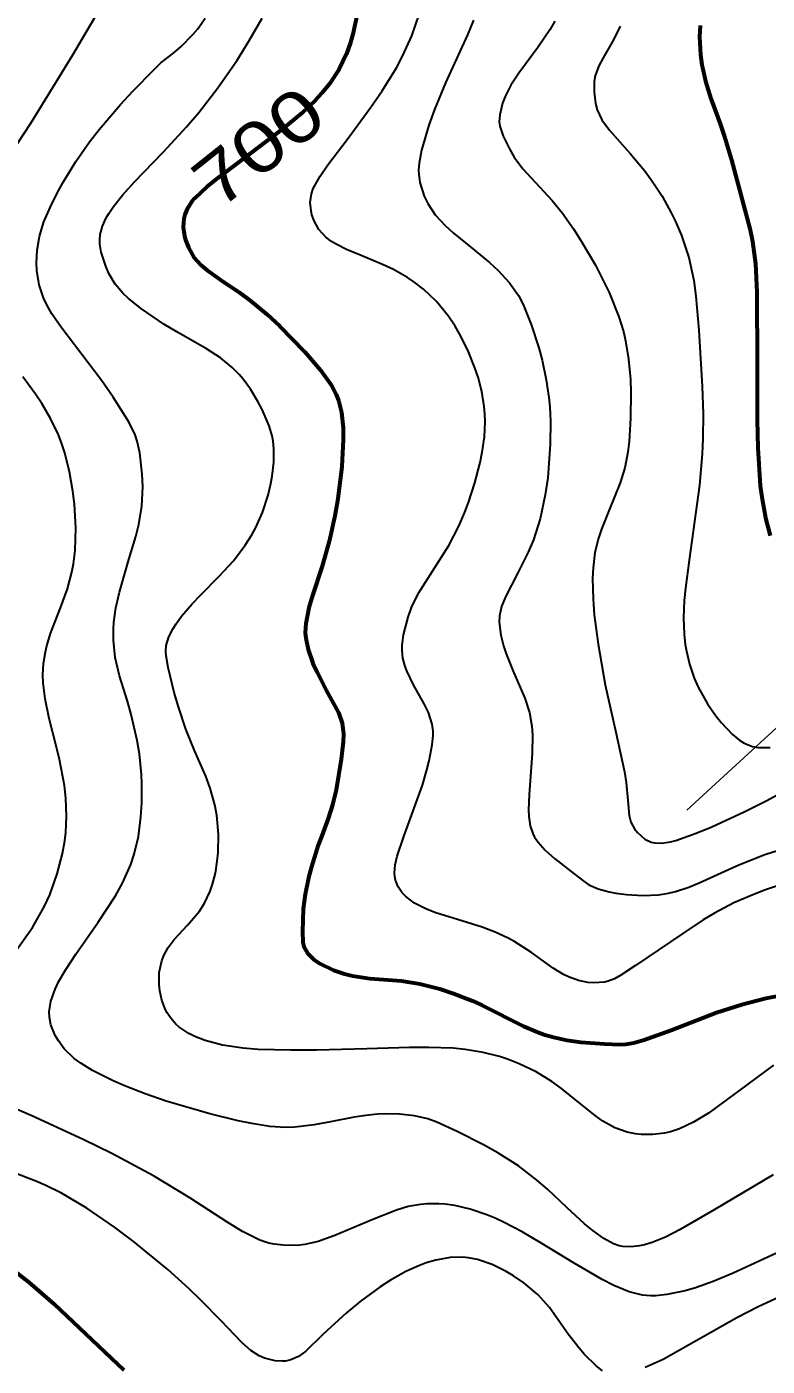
# Model space of a CAD drawing. Header units: metres. Extents: x 545098 to 555652, y 1854398 to 1862642.
# Drawn here: x 548775.2 to 549021.9, y 1858258 to 1858704.6 of the extents above; entities that cross this region are included whole.
import ezdxf
from ezdxf.enums import TextEntityAlignment as Align

# ---------------------------------------------------------------- set-up
doc = ezdxf.new("R2010")
doc.units = ezdxf.units.M
doc.header["$LTSCALE"] = 6.8
for name, color, linetype, lineweight in [('1', 7, 'Continuous', 25), ('2', 7, 'Continuous', 53), ('34', 7, 'Continuous', 13)]:
    doc.layers.add(name, color=color, linetype=linetype, lineweight=lineweight)
doc.layers.add('4', color=7, linetype='Continuous')

msp = doc.modelspace()

# ---------------------------------------------------------------- linework, layer by layer
at = {"layer": '1'}
for points in [[(548767.19, 1858658.33), (548776.45, 1858672.56), (548790.47, 1858695.31), (548799.75, 1858710.97)], [(548820.8, 1858605.51), (548813.4, 1858610.58), (548809.09, 1858613.99), (548807.15, 1858615.82), (548804.59, 1858618.87), (548802.54, 1858622.35), (548801.47, 1858624.78), (548800, 1858629.47), (548799.54, 1858632.2), (548799.48, 1858633.48), (548799.61, 1858635.34), (548800.36, 1858638.18), (548801.64, 1858640.92), (548802.5, 1858642.39), (548804.08, 1858644.73), (548807.11, 1858648.55), (548810.96, 1858652.79), (548820.72, 1858662.92), (548828.43, 1858671.27), (548832.53, 1858676.08), (548838.88, 1858684.26), (548845.24, 1858693.54), (548849.18, 1858699.82), (548853.63, 1858707.56)], [(548824.15, 1858695.95), (548826.59, 1858698.05), (548830.55, 1858702.02), (548832.14, 1858703.91), (548834.62, 1858707.53)], [(548900.28, 1858496.67), (548900.3, 1858498.38), (548900.76, 1858501.93), (548902.25, 1858507.83), (548903.4, 1858510.98), (548905.73, 1858515.82), (548915.85, 1858531.64), (548919.14, 1858538.11), (548921.12, 1858542.76), (548922.35, 1858545.98), (548924.53, 1858552.61), (548926.3, 1858559.39), (548926.99, 1858562.8), (548927.69, 1858567.93), (548927.93, 1858573.03), (548927.85, 1858575.57), (548927.64, 1858578.08), (548926.82, 1858583.04), (548925.56, 1858587.86), (548924.53, 1858590.96), (548922.12, 1858596.87), (548919.42, 1858602.28), (548917.95, 1858604.79), (548915.61, 1858608.32), (548911.72, 1858613.06), (548907.36, 1858617.17), (548904.2, 1858619.58), (548902, 1858621.04), (548897.37, 1858623.66), (548893.74, 1858625.38), (548886.58, 1858628.35), (548881.77, 1858630.36), (548878.25, 1858632.14), (548876.75, 1858633.06), (548874.82, 1858634.53), (548872.53, 1858637.02), (548870.92, 1858639.91), (548870.21, 1858641.98), (548869.9, 1858643.37), (548869.66, 1858646.08), (548870.01, 1858648.9), (548870.64, 1858650.76), (548872.89, 1858654.86), (548875.48, 1858658.57), (548882.26, 1858667.51), (548889.83, 1858677.82), (548893.6, 1858683.32), (548898.34, 1858691), (548900.53, 1858695.07), (548903.48, 1858701.59), (548905.96, 1858708.7)], [(548924.03, 1858706.86), (548922, 1858701.93), (548917.74, 1858692.51), (548914.72, 1858685.94), (548911.07, 1858677.04), (548909.21, 1858671.84), (548906.77, 1858663.5), (548905.91, 1858659.14), (548905.74, 1858656.86), (548905.78, 1858655.47), (548906.21, 1858652.75), (548907.66, 1858648.16), (548908.83, 1858645.69), (548911.27, 1858641.97), (548914.63, 1858638.34), (548917.27, 1858635.96), (548923.18, 1858631.13), (548929.33, 1858626.06), (548932.23, 1858623.42), (548936.05, 1858619.32), (548939.01, 1858615.04), (548940.6, 1858612.02), (548943.29, 1858605.34), (548945.79, 1858597.64), (548946.91, 1858593.48), (548948.3, 1858586.98), (548949.16, 1858581.02), (548949.44, 1858577.94), (548949.68, 1858573.16), (548949.63, 1858565.46), (548948.78, 1858554.25), (548947.99, 1858548.58), (548946.3, 1858540.56), (548944.03, 1858533.55), (548942.32, 1858529.46), (548938.86, 1858522.52), (548934.72, 1858514.6), (548933.41, 1858511.31), (548932.73, 1858508.19), (548932.61, 1858506.12), (548933.11, 1858501.78), (548934.05, 1858498.19), (548934.93, 1858495.61), (548937.19, 1858490.02), (548941.18, 1858480.76), (548942.72, 1858476.05), (548943.54, 1858471.47), (548943.74, 1858468.45), (548943.61, 1858462.36), (548942.55, 1858448.68), (548942.38, 1858443.56), (548942.48, 1858441.28), (548942.97, 1858438.17), (548943.81, 1858435.67), (548944.41, 1858434.48), (548945.56, 1858432.73), (548947.92, 1858430.08), (548951.07, 1858427.32), (548957.65, 1858422.19), (548960.9, 1858419.63), (548962.51, 1858418.59), (548965.56, 1858417.25), (548969.32, 1858416.23), (548971.5, 1858415.79), (548975.01, 1858415.29), (548980.45, 1858414.96), (548985.69, 1858415.25), (548989.08, 1858415.81), (548991.33, 1858416.34), (548995.85, 1858417.8), (548999.32, 1858419.21), (549006.61, 1858422.58), (549012.51, 1858425.26), (549021.11, 1858428.61), (549025.74, 1858430.09)], [(548951.11, 1858706.55), (548949.44, 1858703.62), (548945.49, 1858697.77), (548939.15, 1858689.15), (548936.5, 1858685.12), (548934.6, 1858681.42), (548933.73, 1858679.17), (548932.78, 1858675.31), (548932.65, 1858672.98), (548932.85, 1858671.51), (548933.96, 1858668.18), (548936.11, 1858663.74), (548937.62, 1858661.21), (548940.52, 1858657.29), (548950.25, 1858646.77), (548953.7, 1858642.46), (548957.38, 1858637.25), (548959.86, 1858633.39), (548964.66, 1858625.19), (548969.26, 1858616.09), (548972.52, 1858607.97), (548974.01, 1858603.05), (548974.75, 1858599.92), (548975.76, 1858593.84), (548976.33, 1858587.08), (548976.46, 1858582.65), (548976.34, 1858574.17), (548975.89, 1858566.41), (548975.47, 1858562.78), (548974.48, 1858557.57), (548972.98, 1858552.6), (548969.15, 1858543.2), (548966.72, 1858537.15), (548965.69, 1858534.09), (548964.52, 1858529.33), (548963.89, 1858524.27), (548963.73, 1858520.78), (548963.9, 1858513.74), (548964.32, 1858508.55), (548965.55, 1858498.81), (548967.91, 1858485.23), (548971.48, 1858469.45), (548974.37, 1858456.2), (548974.93, 1858452.68), (548975.53, 1858446.7), (548975.93, 1858441.67), (548976.53, 1858439.41), (548977.67, 1858437.27), (548978.69, 1858435.96), (548981.21, 1858433.78), (548983.24, 1858432.79), (548984.47, 1858432.51), (548986.74, 1858432.45), (548989.71, 1858432.91), (548991.51, 1858433.38), (548998.23, 1858435.73), (549003.45, 1858437.89), (549014.29, 1858442.9), (549021.78, 1858446.68), (549034.62, 1858453.62)], [(548972.92, 1858704.82), (548970.69, 1858700.28), (548967.25, 1858694.3), (548965.85, 1858691.65), (548964.6, 1858688.31), (548964.25, 1858686.4), (548964.22, 1858682.84), (548964.67, 1858679.02), (548965.23, 1858676.96), (548966.78, 1858673.67)], [(548972.59, 1858298.23), (548970.66, 1858298.87), (548967.51, 1858300.58), (548963.81, 1858303.26), (548961.08, 1858305.53), (548955.14, 1858310.91), (548948.66, 1858317.03), (548945.09, 1858320.19), (548939.06, 1858324.85), (548932.19, 1858329.22), (548927.43, 1858331.88), (548918.63, 1858336.33), (548911.79, 1858339.41), (548908.82, 1858340.47), (548904.36, 1858341.56), (548899.42, 1858342.11), (548894.61, 1858342.16), (548892.09, 1858342.04), (548888.2, 1858341.66), (548884.23, 1858341.06), (548876.38, 1858339.56), (548870.93, 1858338.5), (548864.5, 1858337.7), (548861.34, 1858337.62), (548856.17, 1858337.97), (548850.12, 1858338.92), (548845.66, 1858339.83), (548836.16, 1858342.14), (548821.6, 1858346.38), (548814.59, 1858348.81), (548808.02, 1858351.42), (548803.99, 1858353.2), (548797.09, 1858356.69), (548793.13, 1858359.12), (548791, 1858360.69), (548787.65, 1858363.9), (548785.71, 1858366.49), (548784.66, 1858368.27), (548783.2, 1858371.86), (548782.69, 1858374.47), (548782.64, 1858376.2), (548783.17, 1858379.79), (548784.61, 1858383.8), (548785.77, 1858386.15), (548788.21, 1858390.32), (548791.52, 1858395.38), (548798.95, 1858406.11), (548804.78, 1858414.92), (548807.11, 1858419.12), (548809.83, 1858425.33), (548810.97, 1858428.82), (548812.34, 1858434.64), (548813.21, 1858441.2), (548813.5, 1858445.85), (548813.54, 1858452.17), (548813.4, 1858455.31), (548812.73, 1858462.17), (548812, 1858466.62), (548809.96, 1858475.38), (548808.67, 1858479.74), (548806.08, 1858488.28), (548804.63, 1858494.38), (548804.02, 1858500.11), (548804.04, 1858503.76), (548804.22, 1858506.15), (548804.89, 1858510.86), (548806.05, 1858516.15), (548809.2, 1858527), (548811.49, 1858534.65), (548812.48, 1858538.64), (548813.5, 1858544.85), (548813.79, 1858551.28), (548813.64, 1858555.43), (548812.84, 1858562.58), (548812, 1858566.45), (548811.29, 1858568.56), (548809.25, 1858572.71), (548803.98, 1858581.19), (548800.17, 1858586.6), (548786.53, 1858604.56), (548783.54, 1858608.94), (548782.34, 1858610.96), (548780.87, 1858613.93), (548779.32, 1858618.6), (548778.53, 1858623.35), (548778.4, 1858625.96), (548778.61, 1858630.16), (548779.4, 1858634.7), (548780.05, 1858637.09), (548780.88, 1858639.56), (548783.01, 1858644.65), (548785.61, 1858649.82), (548787.52, 1858653.22), (548791.54, 1858659.72), (548796.1, 1858666.31), (548799.26, 1858670.44), (548806.42, 1858678.75), (548810.51, 1858683.13), (548817.7, 1858690.5), (548819.87, 1858692.66), (548824.15, 1858695.95)], [(548966.78, 1858673.67), (548969.37, 1858670.15), (548976.32, 1858662.42), (548981.09, 1858656.68), (548983.42, 1858653.49), (548986.88, 1858648.11), (548989.92, 1858642.64), (548991.37, 1858639.68), (548993.37, 1858635.04), (548995.84, 1858627.71), (548997.47, 1858620.1), (548998.2, 1858614.81), (548999.18, 1858603.45), (549000.3, 1858584.7), (549000.58, 1858575.64), (549000.52, 1858567.41), (549000.3, 1858562.21), (548999.38, 1858551.75), (548995.9, 1858526.85), (548994.68, 1858517.51), (548994.29, 1858513.34), (548994.03, 1858507.54), (548994.23, 1858502.11), (548994.62, 1858498.66), (548995, 1858496.42), (548996.03, 1858492.11), (548997.63, 1858487.46), (548998.93, 1858484.49), (549002.07, 1858478.84), (549004.8, 1858474.91), (549006.7, 1858472.52), (549010.38, 1858468.62), (549012.83, 1858466.65), (549014.31, 1858465.75), (549017, 1858464.68), (549018.89, 1858464.32), (549022.93, 1858464.3)], [(549024.03, 1858358.37), (549012.98, 1858350.16), (549002.36, 1858342.41), (548997.38, 1858339.38), (548992.68, 1858337.21), (548989.68, 1858336.23), (548987.72, 1858335.77), (548983.83, 1858335.26), (548979.98, 1858335.27), (548978.06, 1858335.47), (548975.23, 1858336.03), (548971.11, 1858337.52), (548967.16, 1858339.79), (548964.55, 1858341.66), (548959.2, 1858345.99), (548953.33, 1858350.67), (548950.13, 1858352.98), (548944.96, 1858356.19), (548939.31, 1858358.91), (548935.36, 1858360.42), (548932.68, 1858361.29), (548927.29, 1858362.67), (548921.27, 1858363.66), (548917.26, 1858364.05), (548909.12, 1858364.34), (548902.76, 1858364.29), (548888.53, 1858363.85), (548871.67, 1858363.42), (548863.04, 1858363.39), (548852.23, 1858363.69), (548847.25, 1858364.08), (548840.44, 1858365.08), (548834.56, 1858366.66), (548831.19, 1858368), (548829.2, 1858369), (548825.87, 1858371.24), (548824.85, 1858372.14), (548823.16, 1858374.04), (548821.86, 1858376.02), (548821.18, 1858377.38), (548820.18, 1858380.14), (548819.48, 1858383.24), (548819.24, 1858385.3), (548819.31, 1858389.31), (548820.13, 1858393.15), (548820.84, 1858395), (548822.32, 1858397.69), (548824.26, 1858400.27), (548828.73, 1858405.11), (548832.7, 1858409.77), (548834.37, 1858412.38), (548836.27, 1858416.45), (548837.06, 1858418.74), (548838.01, 1858422.46), (548838.65, 1858426.49), (548838.91, 1858429.34), (548839.02, 1858435.36), (548838.49, 1858441.81), (548837.87, 1858445.25), (548836.32, 1858450.77), (548834.81, 1858454.73), (548831.09, 1858463.34), (548828.21, 1858470.41), (548825.68, 1858477.86), (548824.28, 1858482.69), (548822.28, 1858490.97), (548821.63, 1858494.85), (548821.52, 1858496.39), (548821.65, 1858498.4), (548822.5, 1858501.23), (548823.95, 1858504.04), (548824.94, 1858505.6), (548826.75, 1858508.1), (548830.26, 1858512.21), (548833.11, 1858515.18), (548839.43, 1858521.55), (548844.02, 1858526.58), (548847.95, 1858531.75), (548850.16, 1858535.29), (548851.47, 1858537.71), (548853.68, 1858542.69), (548855.58, 1858548.52), (548856.51, 1858552.37), (548856.97, 1858554.86), (548857.52, 1858559.46), (548857.55, 1858563.88), (548857.24, 1858566.52), (548856.9, 1858568.21), (548855.89, 1858571.6), (548853.62, 1858576.99), (548852.2, 1858579.74), (548849.75, 1858583.77), (548847.28, 1858587.11), (548845.91, 1858588.71), (548843.66, 1858591), (548839.72, 1858594.24), (548835.05, 1858597.28), (548825.16, 1858602.88), (548820.8, 1858605.51)], [(548771.26, 1858396.18), (548777.05, 1858404.37), (548780.98, 1858411.23), (548782.82, 1858415.22), (548785.28, 1858422.18), (548787.05, 1858429.02), (548787.81, 1858433.23), (548788.14, 1858435.95), (548788.42, 1858441.31), (548788.17, 1858447.44), (548787.7, 1858451.64), (548786.08, 1858460.36), (548784.99, 1858464.9), (548782.67, 1858474.03), (548781.28, 1858480.55), (548780.63, 1858485.94), (548780.54, 1858488.53), (548780.74, 1858492.37), (548781.36, 1858496.25), (548781.84, 1858498.24), (548783.11, 1858502.35), (548786.35, 1858510.87), (548788.68, 1858517.24), (548790.21, 1858522.76), (548790.76, 1858525.58), (548791.3, 1858530.04), (548791.49, 1858537.61), (548791.03, 1858545.52), (548790.54, 1858549.75), (548789.44, 1858556.22), (548787.85, 1858562.59), (548786.86, 1858565.64), (548785.73, 1858568.57), (548783.11, 1858574.05), (548780.15, 1858579.07), (548778.06, 1858582.18), (548773.79, 1858587.9)], [(549027.06, 1858418.81), (549021.36, 1858416.87), (549017.67, 1858415.47), (549010.86, 1858412.51), (549004.39, 1858409.12), (549000.59, 1858406.83), (548993.45, 1858402.11), (548978, 1858391.7), (548973.19, 1858388.42), (548971.07, 1858387.25), (548968.88, 1858386.42), (548967.7, 1858386.14), (548964.14, 1858385.86), (548962.17, 1858386.01), (548959.03, 1858386.65), (548955.72, 1858387.84), (548954.03, 1858388.67), (548950.58, 1858390.77), (548943.35, 1858395.96), (548937.49, 1858399.78), (548935.43, 1858400.88), (548931.22, 1858402.79), (548926.95, 1858404.4), (548918.72, 1858406.98), (548911.52, 1858409.25), (548908.4, 1858410.43), (548904.35, 1858412.45), (548901.44, 1858414.61), (548900.27, 1858415.84), (548898.89, 1858417.86), (548898.03, 1858420.09), (548897.8, 1858421.29), (548897.72, 1858422.54), (548897.94, 1858425.21), (548898.59, 1858428.12), (548900.82, 1858434.71), (548907.03, 1858451.79), (548908.54, 1858456.84), (548909.3, 1858459.87), (548910.29, 1858465.21), (548910.58, 1858468.32), (548910.57, 1858469.83), (548910.26, 1858472.14), (548909.02, 1858475.97), (548907.58, 1858478.9), (548904.05, 1858485.28), (548901.78, 1858489.94), (548901.24, 1858491.38), (548900.54, 1858494.09), (548900.28, 1858496.67)], [(548908.51, 1858312.2), (548906.38, 1858312), (548902.31, 1858311.24), (548898.38, 1858310.09), (548890.45, 1858306.94), (548877.86, 1858301.64), (548872.27, 1858299.66), (548867.79, 1858298.59), (548865.27, 1858298.31), (548860.74, 1858298.38), (548857.62, 1858298.74), (548855.88, 1858299.12), (548852.87, 1858300.11), (548849.23, 1858301.79), (548847.11, 1858302.95), (548842.18, 1858305.98), (548829.5, 1858314.23), (548817.44, 1858321.51), (548803.49, 1858328.95), (548793.93, 1858333.65), (548776.82, 1858341.48), (548761.06, 1858348.3)], [(548945.6, 1858281.89), (548940.87, 1858285.84), (548937.38, 1858288.19), (548934.99, 1858289.59), (548930.31, 1858291.9), (548925.43, 1858293.59), (548922.35, 1858294.21), (548920.34, 1858294.4), (548916.28, 1858294.3), (548911.55, 1858293.45), (548908.28, 1858292.48), (548906.07, 1858291.65), (548901.55, 1858289.6), (548896.38, 1858286.69), (548892.95, 1858284.47), (548886.29, 1858279.61), (548881.67, 1858275.82), (548873.84, 1858268.62), (548868.18, 1858263.08), (548865.7, 1858261.24), (548863.17, 1858260.13), (548861.44, 1858259.77), (548860.28, 1858259.68), (548857.93, 1858259.8), (548854.4, 1858260.7), (548852.61, 1858261.52), (548849.86, 1858263.32), (548846.97, 1858265.87), (548839.85, 1858273.3), (548833.3, 1858279.98), (548829.27, 1858283.83), (548822.12, 1858290.26), (548810.56, 1858299.75), (548804.35, 1858304.44), (548795.17, 1858310.76), (548786.69, 1858315.71), (548781.46, 1858318.29), (548778.13, 1858319.75), (548771.79, 1858322.14)], [(549023.89, 1858321.83), (549004.23, 1858310.14), (548992.98, 1858303.59), (548988.02, 1858301.07), (548983.64, 1858299.32), (548981.04, 1858298.56), (548979.43, 1858298.22), (548976.5, 1858297.88), (548973.86, 1858297.99), (548972.59, 1858298.23)], [(549025.05, 1858295.78), (549010.62, 1858289.04), (549003.95, 1858286.28), (548998.09, 1858284.21), (548994.61, 1858283.19), (548988.47, 1858281.9), (548984.82, 1858281.52), (548983.04, 1858281.51), (548980.33, 1858281.77), (548975.94, 1858282.88), (548970.85, 1858285), (548966.94, 1858287), (548957.64, 1858292.4), (548946.32, 1858299.32), (548940.28, 1858302.81), (548934.25, 1858305.98), (548931.31, 1858307.35), (548928.45, 1858308.55), (548922.98, 1858310.41), (548917.82, 1858311.62), (548914.57, 1858312.07), (548912.49, 1858312.23), (548908.51, 1858312.2)], [(548967.08, 1858256.48), (548964.93, 1858258.14), (548960.98, 1858262.11), (548958.81, 1858264.61), (548955.59, 1858268.77), (548949.39, 1858277.6), (548945.6, 1858281.89)], [(549029.02, 1858282.47), (549018.94, 1858277.79), (549011.85, 1858274.2), (548987.24, 1858260.31), (548981.29, 1858257.66)]]:
    msp.add_lwpolyline(points, dxfattribs=at)
at = {"layer": '2'}
for points in [[(548885.16, 1858708.27), (548883.85, 1858702.16), (548883.09, 1858699.43), (548881.76, 1858695.66), (548879.29, 1858690.51), (548876.09, 1858685.66), (548873.48, 1858682.47), (548871.48, 1858680.33), (548866.81, 1858675.89), (548860.49, 1858670.6), (548846.65, 1858660.07), (548838.54, 1858653.97), (548835.17, 1858651.25), (548831.21, 1858647.54), (548830.22, 1858646.39), (548828.73, 1858644.2), (548827.8, 1858642.09), (548827.46, 1858640.69), (548827.31, 1858637.83), (548827.76, 1858634.81), (548828.18, 1858633.27), (548829.06, 1858631.01), (548830.88, 1858627.87), (548833.29, 1858625.18), (548835.23, 1858623.53), (548840, 1858620.15), (548846.01, 1858616.03), (548849.49, 1858613.45), (548855.29, 1858608.67), (548859.51, 1858604.79), (548867.87, 1858596.23), (548873.1, 1858590.13), (548876.69, 1858585.03), (548878.28, 1858582.01), (548879.04, 1858580.05), (548880.05, 1858576.01), (548880.59, 1858570.88), (548880.66, 1858567), (548880.15, 1858558), (548878.83, 1858547.28), (548877.85, 1858541.57), (548875.94, 1858532.97), (548873.56, 1858524.76), (548870.4, 1858515.01), (548869.19, 1858510.86), (548868.15, 1858505.66), (548867.99, 1858502.66), (548868.11, 1858500.77), (548868.89, 1858496.99), (548870.51, 1858492.48), (548871.9, 1858489.4), (548874.99, 1858483.49), (548879.03, 1858475.98), (548880.25, 1858472.48), (548880.69, 1858468.86), (548880.63, 1858466.28), (548879.96, 1858460.48), (548878.27, 1858450.2)], [(548999.56, 1858705.1), (548999.36, 1858701.3), (548999.68, 1858695.31), (549000.16, 1858691.94), (549001.37, 1858686.53), (549003.2, 1858680.73), (549006.23, 1858672.28), (549007.8, 1858667.66), (549010.03, 1858660.28), (549013.96, 1858645.74), (549016.15, 1858637.38), (549017.04, 1858633.09), (549018.02, 1858625.61), (549018.52, 1858616.16), (549018.6, 1858592.02), (549018.6, 1858573.45), (549018.81, 1858564.25), (549019.65, 1858551.55), (549020.11, 1858547.78), (549021.33, 1858540.95), (549022.95, 1858534.98)], [(548878.27, 1858450.2), (548877.09, 1858445.18), (548875.66, 1858440.68), (548873.46, 1858434.89), (548872.31, 1858431.75), (548870.07, 1858424.6), (548869.08, 1858420.85), (548867.94, 1858415.42), (548867.31, 1858410.59), (548867.01, 1858403), (548867.14, 1858399.38), (548867.49, 1858397.86), (548868.68, 1858395.74), (548870.88, 1858393.68), (548872.82, 1858392.37), (548877.39, 1858390.1), (548881.1, 1858388.83), (548883.73, 1858388.18), (548889.53, 1858387.33), (548900.05, 1858386.5), (548906.16, 1858385.57), (548912.8, 1858383.89), (548917.42, 1858382.35), (548923.68, 1858379.84), (548926.81, 1858378.4), (548940.76, 1858371.38), (548945.48, 1858369.38), (548947.88, 1858368.54), (548950.3, 1858367.83), (548955.15, 1858366.78), (548959.8, 1858366.11), (548967.71, 1858365.52), (548972.91, 1858365.36), (548974.83, 1858365.45), (548977.52, 1858365.87), (548980.59, 1858366.7), (548989.92, 1858370.13), (549005.02, 1858375.93), (549013.45, 1858378.68), (549021.59, 1858380.75), (549036.96, 1858383.71)], [(548771.79, 1858289.2), (548775.89, 1858286.03), (548784.22, 1858278.83), (548794.82, 1858268.78), (548807.55, 1858256.75)]]:
    msp.add_lwpolyline(points, dxfattribs=at)
at = {"layer": '34'}
msp.add_lwpolyline([(549196.04, 1858756.51), (549138.73, 1858681.51), (549094.93, 1858645.02), (549081.53, 1858623.04), (549069.94, 1858588.19), (549062.14, 1858553.31), (549056.27, 1858523.94), (549042.78, 1858487.26), (548995.14, 1858443.45)], dxfattribs=at)

# ---------------------------------------------------------------- texts
at = {"layer": '4', "width": 1.25}
msp.add_text('700', height=17, rotation=38.42, dxfattribs=at).set_placement((548857.71, 1858657.98), align=Align.CENTER)

doc.saveas('drawing.dxf')
